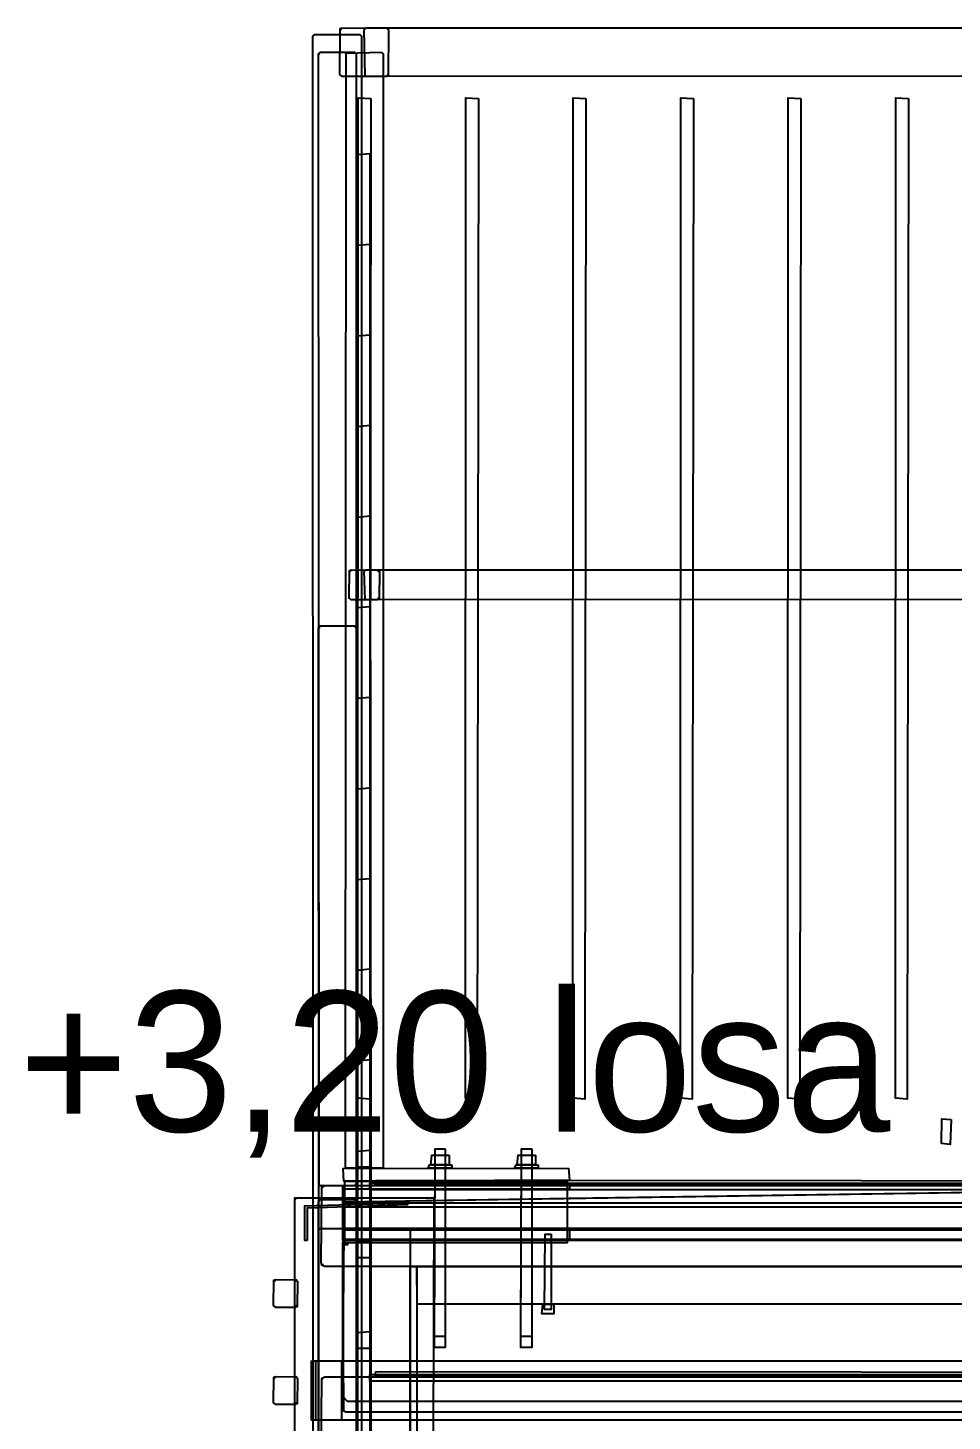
# Model space of a CAD drawing. Header units: metres. Extents: x 292.5 to 342.7, y -1 to 8.9.
# Drawn here: x 292.708 to 293.564, y 3.032 to 4.322 of the extents above; entities that cross this region are included whole.
import ezdxf

# ---------------------------------------------------------------- set-up
doc = ezdxf.new("R2010")
doc.units = ezdxf.units.M
doc.layers.add('TEXTOS', color=7, linetype='Continuous')
doc.layers.add('VISTA', color=8, linetype='Continuous')

msp = doc.modelspace()

# ---------------------------------------------------------------- linework, layer by layer
at = {"layer": 'VISTA'}
for points in [[(292.9725, 4.3148), (292.9742, 4.3165), (293.0158, 4.3165), (293.0175, 4.3148), (293.0175, 1.0952), (293.0158, 1.0935), (292.9742, 1.0935), (292.9732, 1.0942), (292.9725, 4.3148)], [(292.9992, 4.2778), (292.9975, 4.2792), (292.9978, 4.3218), (292.9982, 4.3208), (292.9992, 4.3225), (293.0418, 4.3222), (293.0408, 4.3218), (293.0425, 4.3208), (293.0422, 4.2782), (293.0418, 4.2792), (293.0408, 4.2775), (292.9992, 4.2775), (292.9992, 4.2778)], [(293.02, 4.3208), (293.0217, 4.3225), (301.9783, 4.3225), (301.98, 4.3208), (301.98, 4.2792), (301.9793, 4.2792), (301.9793, 4.2778), (301.9783, 4.2775), (293.0207, 4.2778), (293.02, 4.3208)], [(292.9775, 4.2983), (292.9792, 4.3), (293.0108, 4.3), (293.0125, 4.2983), (293.0125, 3.2515), (293.0108, 3.2498), (292.9792, 3.2498), (292.9782, 3.2501), (292.9782, 3.2503), (292.9775, 4.2983)], [(293.0358, 4.3), (293.0375, 4.2983), (293.0375, 3.266), (293.0025, 3.266), (293.0033, 4.2992), (293.0358, 4.3)], [(293.0358, 4.3), (293.0375, 4.2983), (293.0375, 3.266), (293.0025, 3.266), (293.0033, 4.2992), (293.0358, 4.3)], [(293.0358, 4.3), (293.0375, 4.2983), (293.0375, 3.266), (293.0025, 3.266), (293.0033, 4.2992), (293.0358, 4.3)], [(293.0358, 4.3), (293.0375, 4.2983), (293.0375, 3.266), (293.0025, 3.266), (293.0033, 4.2992), (293.0358, 4.3)], [(293.0358, 4.3), (293.0375, 4.2983), (293.0375, 3.266), (293.0025, 3.266), (293.0033, 4.2992), (293.0358, 4.3)], [(293.0358, 4.3), (293.0375, 4.2983), (293.0375, 3.266), (293.0025, 3.266), (293.0033, 4.2992), (293.0358, 4.3)], [(293.0358, 4.3), (293.0375, 4.2983), (293.0375, 3.266), (293.0025, 3.266), (293.0033, 4.2992), (293.0358, 4.3)], [(293.0358, 4.3), (293.0375, 4.2983), (293.0375, 3.266), (293.0025, 3.266), (293.0033, 4.2992), (293.0358, 4.3)], [(293.0358, 4.3), (293.0375, 4.2983), (293.0375, 3.266), (293.0025, 3.266), (293.0033, 4.2992), (293.0358, 4.3)], [(292.9782, 4.2981), (292.9782, 4.2983), (292.9782, 4.2981), (292.9782, 4.2981)], [(293.0122, 4.2981), (293.0122, 4.2981), (293.0122, 4.2981), (293.0122, 4.2981)], [(293.026, 4.257), (293.025, 3.33), (293.014, 3.331), (293.0143, 4.2577), (293.026, 4.257)], [(293.026, 4.257), (293.025, 3.33), (293.014, 3.331), (293.0143, 4.2577), (293.026, 4.257)], [(293.026, 4.257), (293.025, 3.33), (293.014, 3.331), (293.0143, 4.2577), (293.026, 4.257)], [(293.026, 4.257), (293.025, 3.33), (293.014, 3.331), (293.0143, 4.2577), (293.026, 4.257)], [(293.026, 4.257), (293.025, 3.33), (293.014, 3.331), (293.0143, 4.2577), (293.026, 4.257)], [(293.026, 4.257), (293.025, 3.33), (293.014, 3.331), (293.0143, 4.2577), (293.026, 4.257)], [(293.026, 4.257), (293.025, 3.33), (293.014, 3.331), (293.0143, 4.2577), (293.026, 4.257)], [(293.026, 4.257), (293.025, 3.33), (293.014, 3.331), (293.0143, 4.2577), (293.026, 4.257)], [(293.026, 4.257), (293.025, 3.33), (293.014, 3.331), (293.0143, 4.2577), (293.026, 4.257)], [(293.026, 4.257), (293.025, 3.33), (293.014, 3.331), (293.0143, 4.2577), (293.026, 4.257)], [(293.026, 4.257), (293.025, 3.33), (293.014, 3.331), (293.0143, 4.2577), (293.026, 4.257)], [(293.026, 4.257), (293.025, 3.33), (293.014, 3.331), (293.0143, 4.2577), (293.026, 4.257)], [(293.026, 4.257), (293.025, 3.33), (293.014, 3.331), (293.0143, 4.2577), (293.026, 4.257)], [(293.026, 4.257), (293.025, 3.33), (293.014, 3.331), (293.0143, 4.2577), (293.026, 4.257)], [(293.026, 4.257), (293.025, 3.33), (293.014, 3.331), (293.0143, 4.2577), (293.026, 4.257)], [(293.026, 4.257), (293.025, 3.33), (293.014, 3.331), (293.0143, 4.2577), (293.026, 4.257)], [(293.026, 4.257), (293.025, 3.33), (293.014, 3.331), (293.0143, 4.2577), (293.026, 4.257)], [(293.026, 4.257), (293.025, 3.33), (293.014, 3.331), (293.0143, 4.2577), (293.026, 4.257)], [(293.026, 4.257), (293.025, 3.33), (293.014, 3.331), (293.0143, 4.2577), (293.026, 4.257)], [(293.026, 4.257), (293.025, 3.33), (293.014, 3.331), (293.0143, 4.2577), (293.026, 4.257)], [(293.026, 4.257), (293.025, 3.33), (293.014, 3.331), (293.0143, 4.2577), (293.026, 4.257)], [(293.026, 4.257), (293.025, 3.33), (293.014, 3.331), (293.0143, 4.2577), (293.026, 4.257)], [(293.026, 4.257), (293.025, 3.33), (293.014, 3.331), (293.0143, 4.2577), (293.026, 4.257)], [(293.026, 4.257), (293.025, 3.33), (293.014, 3.331), (293.0143, 4.2577), (293.026, 4.257)], [(293.026, 4.257), (293.025, 3.33), (293.014, 3.331), (293.0143, 4.2577), (293.026, 4.257)], [(293.026, 4.257), (293.025, 3.33), (293.014, 3.331), (293.0143, 4.2577), (293.026, 4.257)], [(293.026, 4.257), (293.025, 3.33), (293.014, 3.331), (293.0143, 4.2577), (293.026, 4.257)], [(293.026, 4.257), (293.025, 3.33), (293.014, 3.331), (293.0143, 4.2577), (293.026, 4.257)], [(293.026, 4.257), (293.025, 3.33), (293.014, 3.331), (293.0143, 4.2577), (293.026, 4.257)], [(293.026, 4.257), (293.025, 3.33), (293.014, 3.331), (293.0143, 4.2577), (293.026, 4.257)], [(293.026, 4.257), (293.025, 3.33), (293.014, 3.331), (293.0143, 4.2577), (293.026, 4.257)], [(293.026, 4.257), (293.025, 3.33), (293.014, 3.331), (293.0143, 4.2577), (293.026, 4.257)], [(293.026, 4.257), (293.025, 3.33), (293.014, 3.331), (293.0143, 4.2577), (293.026, 4.257)], [(293.026, 4.257), (293.025, 3.33), (293.014, 3.331), (293.0143, 4.2577), (293.026, 4.257)], [(293.026, 4.257), (293.025, 3.33), (293.014, 3.331), (293.0143, 4.2577), (293.026, 4.257)], [(293.026, 4.257), (293.025, 3.33), (293.014, 3.331), (293.0143, 4.2577), (293.026, 4.257)], [(293.026, 4.257), (293.025, 3.33), (293.014, 3.331), (293.0143, 4.2577), (293.026, 4.257)], [(293.026, 4.257), (293.025, 3.33), (293.014, 3.331), (293.0143, 4.2577), (293.026, 4.257)], [(293.026, 4.257), (293.025, 3.33), (293.014, 3.331), (293.0143, 4.2577), (293.026, 4.257)], [(293.026, 4.257), (293.025, 3.33), (293.014, 3.331), (293.0143, 4.2577), (293.026, 4.257)], [(293.026, 4.257), (293.025, 3.33), (293.014, 3.331), (293.0143, 4.2577), (293.026, 4.257)], [(293.026, 4.257), (293.025, 3.33), (293.014, 3.331), (293.0143, 4.2577), (293.026, 4.257)], [(293.026, 4.257), (293.025, 3.33), (293.014, 3.331), (293.0143, 4.2577), (293.026, 4.257)], [(293.026, 4.257), (293.025, 3.33), (293.014, 3.331), (293.0143, 4.2577), (293.026, 4.257)], [(293.026, 4.257), (293.025, 3.33), (293.014, 3.331), (293.0143, 4.2577), (293.026, 4.257)], [(293.026, 4.257), (293.025, 3.33), (293.014, 3.331), (293.0143, 4.2577), (293.026, 4.257)], [(293.026, 4.257), (293.025, 3.33), (293.014, 3.331), (293.0143, 4.2577), (293.026, 4.257)], [(293.026, 4.257), (293.025, 3.33), (293.014, 3.331), (293.0143, 4.2577), (293.026, 4.257)], [(293.026, 4.257), (293.025, 3.33), (293.014, 3.331), (293.0143, 4.2577), (293.026, 4.257)], [(293.026, 4.257), (293.025, 3.33), (293.014, 3.331), (293.0143, 4.2577), (293.026, 4.257)], [(293.026, 4.257), (293.025, 3.33), (293.014, 3.331), (293.0143, 4.2577), (293.026, 4.257)], [(293.026, 4.257), (293.025, 3.33), (293.014, 3.331), (293.0143, 4.2577), (293.026, 4.257)], [(293.026, 4.257), (293.025, 3.33), (293.014, 3.331), (293.0143, 4.2577), (293.026, 4.257)], [(293.026, 4.257), (293.025, 3.33), (293.014, 3.331), (293.0143, 4.2577), (293.026, 4.257)], [(293.026, 4.257), (293.025, 3.33), (293.014, 3.331), (293.0143, 4.2577), (293.026, 4.257)], [(293.026, 4.257), (293.025, 3.33), (293.014, 3.331), (293.0143, 4.2577), (293.026, 4.257)], [(293.026, 4.257), (293.025, 3.33), (293.014, 3.331), (293.0143, 4.2577), (293.026, 4.257)], [(293.026, 4.257), (293.025, 3.33), (293.014, 3.331), (293.0143, 4.2577), (293.026, 4.257)], [(293.026, 4.257), (293.025, 3.33), (293.014, 3.331), (293.0143, 4.2577), (293.026, 4.257)], [(293.026, 4.257), (293.025, 3.33), (293.014, 3.331), (293.0143, 4.2577), (293.026, 4.257)], [(293.026, 4.257), (293.025, 3.33), (293.014, 3.331), (293.0143, 4.2577), (293.026, 4.257)], [(293.026, 4.257), (293.025, 3.33), (293.014, 3.331), (293.0143, 4.2577), (293.026, 4.257)], [(293.026, 4.257), (293.025, 3.33), (293.014, 3.331), (293.0143, 4.2577), (293.026, 4.257)], [(293.026, 4.257), (293.025, 3.33), (293.014, 3.331), (293.0143, 4.2577), (293.026, 4.257)], [(293.026, 4.257), (293.025, 3.33), (293.014, 3.331), (293.0143, 4.2577), (293.026, 4.257)], [(293.026, 4.257), (293.025, 3.33), (293.014, 3.331), (293.0143, 4.2577), (293.026, 4.257)], [(293.026, 4.257), (293.025, 3.33), (293.014, 3.331), (293.0143, 4.2577), (293.026, 4.257)], [(293.026, 4.257), (293.025, 3.33), (293.014, 3.331), (293.0143, 4.2577), (293.026, 4.257)], [(293.026, 4.257), (293.025, 3.33), (293.014, 3.331), (293.0143, 4.2577), (293.026, 4.257)], [(293.026, 4.257), (293.025, 3.33), (293.014, 3.331), (293.0143, 4.2577), (293.026, 4.257)], [(293.026, 4.257), (293.025, 3.33), (293.014, 3.331), (293.0143, 4.2577), (293.026, 4.257)], [(293.026, 4.257), (293.025, 3.33), (293.014, 3.331), (293.0143, 4.2577), (293.026, 4.257)], [(293.026, 4.257), (293.025, 3.33), (293.014, 3.331), (293.0143, 4.2577), (293.026, 4.257)], [(293.026, 4.257), (293.025, 3.33), (293.014, 3.331), (293.0143, 4.2577), (293.026, 4.257)], [(293.026, 4.257), (293.025, 3.33), (293.014, 3.331), (293.0143, 4.2577), (293.026, 4.257)], [(293.026, 4.257), (293.025, 3.33), (293.014, 3.331), (293.0143, 4.2577), (293.026, 4.257)], [(293.026, 4.257), (293.025, 3.33), (293.014, 3.331), (293.0143, 4.2577), (293.026, 4.257)], [(293.026, 4.257), (293.025, 3.33), (293.014, 3.331), (293.0143, 4.2577), (293.026, 4.257)], [(293.026, 4.257), (293.025, 3.33), (293.014, 3.331), (293.0143, 4.2577), (293.026, 4.257)], [(293.1256, 4.257), (293.1246, 3.33), (293.1136, 3.331), (293.1139, 4.2577), (293.1256, 4.257)], [(293.2251, 4.257), (293.2241, 3.33), (293.2131, 3.331), (293.2134, 4.2577), (293.2251, 4.257)], [(293.3247, 4.257), (293.3237, 3.33), (293.3127, 3.331), (293.313, 4.2577), (293.3247, 4.257)], [(293.4242, 4.257), (293.4232, 3.33), (293.4122, 3.331), (293.4125, 4.2577), (293.4242, 4.257)], [(293.5238, 4.257), (293.5228, 3.33), (293.5118, 3.331), (293.5121, 4.2577), (293.5238, 4.257)], [(293.014, 4.2051), (293.025, 4.2061), (293.026, 3.267), (293.014, 3.267), (293.014, 4.2051)], [(293.014, 4.1212), (293.025, 4.1222), (293.026, 3.183), (293.014, 3.183), (293.014, 4.1212)], [(293.0141, 4.1212), (293.0141, 4.1212), (293.014, 4.1212), (293.0141, 4.1212)], [(293.014, 4.0372), (293.025, 4.0382), (293.026, 3.0991), (293.014, 3.0991), (293.014, 4.0372)], [(293.014, 3.9533), (293.025, 3.9543), (293.026, 3.0151), (293.014, 3.0151), (293.014, 3.9533)], [(293.014, 3.8693), (293.025, 3.8703), (293.026, 2.9312), (293.014, 2.9312), (293.014, 3.8693)], [(293.0077, 3.7928), (293.006, 3.7942), (293.0063, 3.8198), (293.0067, 3.8188), (293.0077, 3.8205), (293.0333, 3.8202), (293.0323, 3.8198), (293.034, 3.8188), (293.0337, 3.7932), (293.0333, 3.7942), (293.0323, 3.7925), (293.0077, 3.7925), (293.0077, 3.7928)], [(293.02, 3.8188), (293.0217, 3.8205), (301.9783, 3.8205), (301.98, 3.8188), (301.98, 3.7942), (301.9783, 3.7925), (293.0207, 3.7928), (293.02, 3.8188)], [(293.014, 3.7854), (293.025, 3.7864), (293.026, 2.8472), (293.014, 2.8472), (293.014, 3.7854)], [(292.9775, 3.7668), (292.9792, 3.7685), (293.0108, 3.7685), (293.0125, 3.7668), (293.0125, 2.7198), (293.0108, 2.7181), (292.9782, 2.7189), (292.9775, 3.7668)], [(292.9782, 3.7664), (292.9782, 3.7669), (292.9782, 3.7664), (292.9782, 3.7664)], [(293.014, 3.7014), (293.025, 3.7024), (293.026, 2.7633), (293.014, 2.7633), (293.014, 3.7014)], [(293.014, 3.6175), (293.025, 3.6185), (293.026, 2.6794), (293.014, 2.6794), (293.014, 3.6175)], [(293.014, 3.5335), (293.025, 3.5345), (293.026, 2.5954), (293.014, 2.5954), (293.014, 3.5335)], [(293.014, 3.4496), (293.025, 3.4506), (293.026, 2.5115), (293.014, 2.5115), (293.014, 3.4496)], [(293.014, 3.3656), (293.025, 3.3666), (293.026, 2.4275), (293.014, 2.4275), (293.014, 3.3656)], [(293.5635, 3.311), (293.5625, 3.288), (293.5545, 3.289), (293.5548, 3.3117), (293.5635, 3.311)], [(293.014, 3.2817), (293.025, 3.2827), (293.026, 2.3436), (293.014, 2.3436), (293.014, 3.2817)], [(293.095, 3.284), (293.095, 3.11), (293.085, 3.11), (293.0857, 3.284), (293.095, 3.284)], [(293.095, 3.284), (293.095, 3.11), (293.085, 3.11), (293.0857, 3.284), (293.095, 3.284)], [(293.095, 3.284), (293.095, 3.11), (293.085, 3.11), (293.0857, 3.284), (293.095, 3.284)], [(293.095, 3.284), (293.095, 3.1), (293.085, 3.1), (293.0857, 3.284), (293.095, 3.284)], [(293.095, 3.284), (293.095, 3.1), (293.085, 3.1), (293.0857, 3.284), (293.095, 3.284)], [(293.095, 3.284), (293.095, 3.1), (293.085, 3.1), (293.0857, 3.284), (293.095, 3.284)], [(293.095, 3.284), (293.095, 3.1), (293.085, 3.1), (293.0857, 3.284), (293.095, 3.284)], [(293.095, 3.284), (293.095, 3.1), (293.085, 3.1), (293.0857, 3.284), (293.095, 3.284)], [(293.095, 3.284), (293.095, 3.1), (293.085, 3.1), (293.0857, 3.284), (293.095, 3.284)], [(293.095, 3.284), (293.095, 3.1), (293.085, 3.1), (293.0857, 3.284), (293.095, 3.284)], [(293.095, 3.284), (293.095, 3.1), (293.085, 3.1), (293.0857, 3.284), (293.095, 3.284)], [(293.095, 3.284), (293.095, 3.1), (293.085, 3.1), (293.0857, 3.284), (293.095, 3.284)], [(293.095, 3.284), (293.095, 3.1), (293.085, 3.1), (293.0857, 3.284), (293.095, 3.284)], [(293.095, 3.284), (293.095, 3.1), (293.085, 3.1), (293.0857, 3.284), (293.095, 3.284)], [(293.095, 3.284), (293.095, 3.1), (293.085, 3.1), (293.0857, 3.284), (293.095, 3.284)], [(293.095, 3.284), (293.095, 3.1), (293.085, 3.1), (293.0857, 3.284), (293.095, 3.284)], [(293.095, 3.284), (293.095, 3.1), (293.085, 3.1), (293.0857, 3.284), (293.095, 3.284)], [(293.095, 3.284), (293.095, 3.1), (293.085, 3.1), (293.0857, 3.284), (293.095, 3.284)], [(293.175, 3.284), (293.175, 3.11), (293.165, 3.11), (293.1657, 3.284), (293.175, 3.284)], [(293.175, 3.284), (293.175, 3.11), (293.165, 3.11), (293.1657, 3.284), (293.175, 3.284)], [(293.175, 3.284), (293.175, 3.11), (293.165, 3.11), (293.1657, 3.284), (293.175, 3.284)], [(293.175, 3.284), (293.175, 3.1), (293.165, 3.1), (293.1657, 3.284), (293.175, 3.284)], [(293.175, 3.284), (293.175, 3.1), (293.165, 3.1), (293.1657, 3.284), (293.175, 3.284)], [(293.175, 3.284), (293.175, 3.1), (293.165, 3.1), (293.1657, 3.284), (293.175, 3.284)], [(293.175, 3.284), (293.175, 3.1), (293.165, 3.1), (293.1657, 3.284), (293.175, 3.284)], [(293.175, 3.284), (293.175, 3.1), (293.165, 3.1), (293.1657, 3.284), (293.175, 3.284)], [(293.175, 3.284), (293.175, 3.1), (293.165, 3.1), (293.1657, 3.284), (293.175, 3.284)], [(293.175, 3.284), (293.175, 3.1), (293.165, 3.1), (293.1657, 3.284), (293.175, 3.284)], [(293.175, 3.284), (293.175, 3.1), (293.165, 3.1), (293.1657, 3.284), (293.175, 3.284)], [(293.175, 3.284), (293.175, 3.1), (293.165, 3.1), (293.1657, 3.284), (293.175, 3.284)], [(293.175, 3.284), (293.175, 3.1), (293.165, 3.1), (293.1657, 3.284), (293.175, 3.284)], [(293.175, 3.284), (293.175, 3.1), (293.165, 3.1), (293.1657, 3.284), (293.175, 3.284)], [(293.175, 3.284), (293.175, 3.1), (293.165, 3.1), (293.1657, 3.284), (293.175, 3.284)], [(293.175, 3.284), (293.175, 3.1), (293.165, 3.1), (293.1657, 3.284), (293.175, 3.284)], [(293.175, 3.284), (293.175, 3.1), (293.165, 3.1), (293.1657, 3.284), (293.175, 3.284)], [(293.175, 3.284), (293.175, 3.1), (293.165, 3.1), (293.1657, 3.284), (293.175, 3.284)], [(293.209, 3.266), (293.21, 3.255), (293.001, 3.254), (293.0003, 3.2657), (293.209, 3.266)], [(293.209, 3.266), (293.21, 3.255), (293.001, 3.254), (293.0003, 3.2657), (293.209, 3.266)], [(293.209, 3.266), (293.21, 3.255), (293.001, 3.254), (293.0003, 3.2657), (293.209, 3.266)], [(293.209, 3.266), (293.21, 3.255), (293.001, 3.254), (293.0003, 3.2657), (293.209, 3.266)], [(293.209, 3.266), (293.21, 3.255), (293.001, 3.254), (293.0003, 3.2657), (293.209, 3.266)], [(293.209, 3.266), (293.21, 3.255), (293.001, 3.254), (293.0003, 3.2657), (293.209, 3.266)], [(293.209, 3.266), (293.21, 3.255), (293.001, 3.254), (293.0003, 3.2657), (293.209, 3.266)], [(293.209, 3.266), (293.21, 3.255), (293.001, 3.254), (293.0003, 3.2657), (293.209, 3.266)], [(293.209, 3.266), (293.21, 3.255), (293.001, 3.254), (293.0003, 3.2657), (293.209, 3.266)], [(293.101, 3.269), (293.101, 3.266), (293.079, 3.266), (293.0805, 3.269), (293.101, 3.269)], [(293.101, 3.269), (293.101, 3.266), (293.079, 3.266), (293.0805, 3.269), (293.101, 3.269)], [(293.101, 3.269), (293.101, 3.266), (293.079, 3.266), (293.0805, 3.269), (293.101, 3.269)], [(293.101, 3.269), (293.101, 3.266), (293.079, 3.266), (293.0805, 3.269), (293.101, 3.269)], [(293.101, 3.269), (293.101, 3.266), (293.079, 3.266), (293.0805, 3.269), (293.101, 3.269)], [(293.101, 3.269), (293.101, 3.266), (293.079, 3.266), (293.0805, 3.269), (293.101, 3.269)], [(293.101, 3.269), (293.101, 3.266), (293.079, 3.266), (293.0805, 3.269), (293.101, 3.269)], [(293.101, 3.269), (293.101, 3.266), (293.079, 3.266), (293.0805, 3.269), (293.101, 3.269)], [(293.101, 3.269), (293.101, 3.266), (293.079, 3.266), (293.0805, 3.269), (293.101, 3.269)], [(293.101, 3.269), (293.101, 3.266), (293.079, 3.266), (293.0805, 3.269), (293.101, 3.269)], [(293.101, 3.269), (293.101, 3.266), (293.079, 3.266), (293.0805, 3.269), (293.101, 3.269)], [(293.101, 3.269), (293.101, 3.266), (293.079, 3.266), (293.0805, 3.269), (293.101, 3.269)], [(293.101, 3.269), (293.101, 3.266), (293.079, 3.266), (293.0805, 3.269), (293.101, 3.269)], [(293.101, 3.269), (293.101, 3.266), (293.079, 3.266), (293.0805, 3.269), (293.101, 3.269)], [(293.101, 3.269), (293.101, 3.266), (293.079, 3.266), (293.0805, 3.269), (293.101, 3.269)], [(293.101, 3.269), (293.101, 3.266), (293.079, 3.266), (293.0805, 3.269), (293.101, 3.269)], [(293.101, 3.269), (293.101, 3.266), (293.079, 3.266), (293.0805, 3.269), (293.101, 3.269)], [(293.101, 3.269), (293.101, 3.266), (293.079, 3.266), (293.0805, 3.269), (293.101, 3.269)], [(293.0985, 3.278), (293.0985, 3.269), (293.0815, 3.269), (293.0826, 3.278), (293.0985, 3.278)], [(293.0985, 3.278), (293.0985, 3.269), (293.0815, 3.269), (293.0826, 3.278), (293.0985, 3.278)], [(293.0985, 3.278), (293.0985, 3.269), (293.0815, 3.269), (293.0826, 3.278), (293.0985, 3.278)], [(293.0985, 3.278), (293.0985, 3.269), (293.0815, 3.269), (293.0826, 3.278), (293.0985, 3.278)], [(293.0985, 3.278), (293.0985, 3.269), (293.0815, 3.269), (293.0826, 3.278), (293.0985, 3.278)], [(293.0985, 3.278), (293.0985, 3.269), (293.0815, 3.269), (293.0826, 3.278), (293.0985, 3.278)], [(293.0985, 3.278), (293.0985, 3.269), (293.0815, 3.269), (293.0826, 3.278), (293.0985, 3.278)], [(293.0985, 3.278), (293.0985, 3.269), (293.0815, 3.269), (293.0826, 3.278), (293.0985, 3.278)], [(293.0985, 3.278), (293.0985, 3.269), (293.0815, 3.269), (293.0826, 3.278), (293.0985, 3.278)], [(293.0985, 3.278), (293.0985, 3.269), (293.0815, 3.269), (293.0826, 3.278), (293.0985, 3.278)], [(293.0985, 3.278), (293.0985, 3.269), (293.0815, 3.269), (293.0826, 3.278), (293.0985, 3.278)], [(293.0985, 3.278), (293.0985, 3.269), (293.0815, 3.269), (293.0826, 3.278), (293.0985, 3.278)], [(293.0985, 3.278), (293.0985, 3.269), (293.0815, 3.269), (293.0826, 3.278), (293.0985, 3.278)], [(293.0985, 3.278), (293.0985, 3.269), (293.0815, 3.269), (293.0826, 3.278), (293.0985, 3.278)], [(293.0985, 3.278), (293.0985, 3.269), (293.0815, 3.269), (293.0826, 3.278), (293.0985, 3.278)], [(293.0985, 3.278), (293.0985, 3.269), (293.0815, 3.269), (293.0826, 3.278), (293.0985, 3.278)], [(293.0985, 3.278), (293.0985, 3.269), (293.0815, 3.269), (293.0826, 3.278), (293.0985, 3.278)], [(293.0985, 3.278), (293.0985, 3.269), (293.0815, 3.269), (293.0826, 3.278), (293.0985, 3.278)], [(293.181, 3.269), (293.181, 3.266), (293.159, 3.266), (293.1605, 3.269), (293.181, 3.269)], [(293.181, 3.269), (293.181, 3.266), (293.159, 3.266), (293.1605, 3.269), (293.181, 3.269)], [(293.181, 3.269), (293.181, 3.266), (293.159, 3.266), (293.1605, 3.269), (293.181, 3.269)], [(293.181, 3.269), (293.181, 3.266), (293.159, 3.266), (293.1605, 3.269), (293.181, 3.269)], [(293.181, 3.269), (293.181, 3.266), (293.159, 3.266), (293.1605, 3.269), (293.181, 3.269)], [(293.181, 3.269), (293.181, 3.266), (293.159, 3.266), (293.1605, 3.269), (293.181, 3.269)], [(293.181, 3.269), (293.181, 3.266), (293.159, 3.266), (293.1605, 3.269), (293.181, 3.269)], [(293.181, 3.269), (293.181, 3.266), (293.159, 3.266), (293.1605, 3.269), (293.181, 3.269)], [(293.181, 3.269), (293.181, 3.266), (293.159, 3.266), (293.1605, 3.269), (293.181, 3.269)], [(293.181, 3.269), (293.181, 3.266), (293.159, 3.266), (293.1605, 3.269), (293.181, 3.269)], [(293.181, 3.269), (293.181, 3.266), (293.159, 3.266), (293.1605, 3.269), (293.181, 3.269)], [(293.181, 3.269), (293.181, 3.266), (293.159, 3.266), (293.1605, 3.269), (293.181, 3.269)], [(293.181, 3.269), (293.181, 3.266), (293.159, 3.266), (293.1605, 3.269), (293.181, 3.269)], [(293.181, 3.269), (293.181, 3.266), (293.159, 3.266), (293.1605, 3.269), (293.181, 3.269)], [(293.181, 3.269), (293.181, 3.266), (293.159, 3.266), (293.1605, 3.269), (293.181, 3.269)], [(293.181, 3.269), (293.181, 3.266), (293.159, 3.266), (293.1605, 3.269), (293.181, 3.269)], [(293.181, 3.269), (293.181, 3.266), (293.159, 3.266), (293.1605, 3.269), (293.181, 3.269)], [(293.181, 3.269), (293.181, 3.266), (293.159, 3.266), (293.1605, 3.269), (293.181, 3.269)], [(293.1785, 3.278), (293.1785, 3.269), (293.1615, 3.269), (293.1626, 3.278), (293.1785, 3.278)], [(293.1785, 3.278), (293.1785, 3.269), (293.1615, 3.269), (293.1626, 3.278), (293.1785, 3.278)], [(293.1785, 3.278), (293.1785, 3.269), (293.1615, 3.269), (293.1626, 3.278), (293.1785, 3.278)], [(293.1785, 3.278), (293.1785, 3.269), (293.1615, 3.269), (293.1626, 3.278), (293.1785, 3.278)], [(293.1785, 3.278), (293.1785, 3.269), (293.1615, 3.269), (293.1626, 3.278), (293.1785, 3.278)], [(293.1785, 3.278), (293.1785, 3.269), (293.1615, 3.269), (293.1626, 3.278), (293.1785, 3.278)], [(293.1785, 3.278), (293.1785, 3.269), (293.1615, 3.269), (293.1626, 3.278), (293.1785, 3.278)], [(293.1785, 3.278), (293.1785, 3.269), (293.1615, 3.269), (293.1626, 3.278), (293.1785, 3.278)], [(293.1785, 3.278), (293.1785, 3.269), (293.1615, 3.269), (293.1626, 3.278), (293.1785, 3.278)], [(293.1785, 3.278), (293.1785, 3.269), (293.1615, 3.269), (293.1626, 3.278), (293.1785, 3.278)], [(293.1785, 3.278), (293.1785, 3.269), (293.1615, 3.269), (293.1626, 3.278), (293.1785, 3.278)], [(293.1785, 3.278), (293.1785, 3.269), (293.1615, 3.269), (293.1626, 3.278), (293.1785, 3.278)], [(293.1785, 3.278), (293.1785, 3.269), (293.1615, 3.269), (293.1626, 3.278), (293.1785, 3.278)], [(293.1785, 3.278), (293.1785, 3.269), (293.1615, 3.269), (293.1626, 3.278), (293.1785, 3.278)], [(293.1785, 3.278), (293.1785, 3.269), (293.1615, 3.269), (293.1626, 3.278), (293.1785, 3.278)], [(293.1785, 3.278), (293.1785, 3.269), (293.1615, 3.269), (293.1626, 3.278), (293.1785, 3.278)], [(293.1785, 3.278), (293.1785, 3.269), (293.1615, 3.269), (293.1626, 3.278), (293.1785, 3.278)], [(293.1785, 3.278), (293.1785, 3.269), (293.1615, 3.269), (293.1626, 3.278), (293.1785, 3.278)], [(293.002, 3.254), (293.208, 3.254), (293.208, 3.2092), (293.002, 3.2092), (293.002, 3.254)], [(293.002, 3.254), (293.208, 3.254), (293.208, 3.197), (293.0045, 3.197), (293.0045, 3.195), (293.002, 3.195), (293.002, 3.254)], [(293.208, 3.2), (293.002, 3.1997), (293.002, 3.254), (293.208, 3.254), (293.208, 3.2)], [(293.208, 3.2), (293.002, 3.1997), (293.002, 3.254), (293.208, 3.254), (293.208, 3.2)], [(293.208, 3.2), (293.002, 3.1997), (293.002, 3.254), (293.208, 3.254), (293.208, 3.2)], [(293.208, 3.2), (293.002, 3.1997), (293.002, 3.254), (293.208, 3.254), (293.208, 3.2)], [(293.208, 3.2), (293.002, 3.1997), (293.002, 3.254), (293.208, 3.254), (293.208, 3.2)], [(293.002, 3.254), (293.208, 3.254), (293.208, 3.197), (293.003, 3.197), (293.002, 3.195), (293.002, 3.254)], [(293.002, 3.254), (293.208, 3.254), (293.208, 3.1992), (293.002, 3.1992), (293.002, 3.254)], [(293.0307, 3.255), (293.93, 3.2543), (293.9293, 3.25), (293.0302, 3.2507), (293.0307, 3.255)], [(292.9789, 3.2501), (292.9789, 3.2501), (292.9782, 3.2503), (292.9789, 3.2501)], [(292.9835, 3.25), (293.9765, 3.25), (293.979, 3.249), (293.98, 3.2465), (293.98, 3.1785), (293.979, 3.176), (293.9765, 3.175), (292.9835, 3.175), (292.981, 3.176), (292.98, 3.1785), (292.9806, 3.2485), (292.9835, 3.25)], [(292.9817, 3.2483), (292.9817, 3.249), (292.981, 3.2483), (292.9817, 3.2483)], [(293, 3.25), (293.96, 3.25), (293.96, 3.2299), (293, 3.23), (293, 3.25)], [(293.001, 3.235), (293.211, 3.2382), (293.999, 3.25), (294, 3.249), (293.999, 3.21), (293.211, 3.21), (293.001, 3.21), (293.001, 3.235)], [(293.001, 3.235), (293.9998, 3.25), (293.9998, 3.25), (294, 3.211), (293.999, 3.21), (293.764, 3.21), (293.211, 3.21), (293.001, 3.21), (293.001, 3.235)], [(293.001, 3.2468), (293.21, 3.2468), (293.211, 3.25), (293.999, 3.25), (294, 3.201), (293.999, 3.2), (293.211, 3.2), (293.001, 3.2), (293.001, 3.2468)], [(293.025, 3.252), (293.935, 3.252), (293.935, 3.246), (293.025, 3.246), (293.025, 3.252)], [(293.0844, 3.2387), (293.0837, 3.0093), (292.9556, 3.0101), (292.9556, 3.2387), (293.0844, 3.2387)], [(292.9564, 3.2379), (292.9563, 3.2372), (292.9563, 3.2372), (292.9564, 3.2379)], [(292.967, 3.199), (292.965, 3.199), (292.965, 3.231), (293.06, 3.234), (293.06, 3.232), (292.967, 3.229), (292.967, 3.199)], [(292.9775, 3.2352), (292.9792, 3.2369), (293.0108, 3.2369), (293.0125, 3.2352), (293.0125, 2.1882), (293.0108, 2.1865), (292.9782, 2.1872), (292.9775, 3.2352)], [(293, 3.234), (302, 3.234), (302, 3.199), (293, 3.199), (293, 3.234)], [(293.0122, 3.2347), (293.0122, 3.2347), (293.0122, 3.2347), (293.0122, 3.2347)], [(293.21, 3.2379), (293.21, 3.2377), (293.2103, 3.2379), (293.211, 3.2382), (293.21, 3.2379)], [(293.21, 3.2377), (293.211, 3.2382), (293.21, 3.2379), (293.21, 3.2377)], [(293.21, 3.2377), (293.21, 3.2377), (293.21, 3.2377), (293.21, 3.2377)], [(293.2103, 3.2379), (293.2103, 3.2379), (293.2103, 3.2379), (293.2103, 3.2379)], [(293.2104, 3.2378), (293.2104, 3.2378), (293.2104, 3.2378), (293.2104, 3.2378)], [(292.9775, 3.2086), (292.9792, 3.2103), (293.0608, 3.2103), (293.0625, 3.2086), (293.0625, -0.0986), (293.0617, -0.1001), (293.0608, -0.1003), (292.9792, -0.1003), (292.9782, -0.0997), (292.9775, 3.2086)], [(301.9955, 3.21), (302, 3.2055), (302, 3.0545), (301.9955, 3.05), (293.0045, 3.05), (293, 3.0545), (293.0013, 3.2087), (301.9955, 3.21)], [(293, 3.21), (293.21, 3.21), (293.21, 3.2), (293, 3.2), (293, 3.21)], [(293.193, 3.205), (293.193, 3.135), (293.187, 3.135), (293.1874, 3.205), (293.193, 3.205)], [(293.21, 3.2104), (293.2103, 3.2103), (293.211, 3.21), (293.21, 3.2104)], [(293.2103, 3.2103), (293.21, 3.2104), (293.21, 3.2103), (293.211, 3.21), (293.2103, 3.2103)], [(293.2103, 3.2103), (293.2104, 3.2104), (293.2103, 3.2103), (293.2103, 3.2103)], [(293, 3.197), (293.0009, 3.1991), (293.003, 3.2), (293.997, 3.2), (294, 3.197), (294, 3.043), (293.9991, 3.0409), (293.997, 3.04), (293.003, 3.04), (293.0009, 3.0409), (293, 3.043), (293, 3.197)], [(293, 3.197), (293.0009, 3.1991), (293.003, 3.2), (293.997, 3.2), (293.9991, 3.1991), (294, 3.197), (294, 3.043), (293.9991, 3.0409), (293.997, 3.04), (293.003, 3.04), (293.0009, 3.0409), (293, 3.197)], [(293.0015, 3.1985), (293.0015, 3.1991), (293.0009, 3.1991), (293.0015, 3.1985)], [(293.0015, 3.1985), (293.0015, 3.1991), (293.0009, 3.1991), (293.0015, 3.1985)], [(293.014, 3.1978), (293.025, 3.1987), (293.026, 2.2596), (293.014, 2.2596), (293.014, 3.1978)], [(293.2103, 3.2003), (293.21, 3.2004), (293.21, 3.2003), (293.211, 3.2), (293.2103, 3.2003)], [(293.2104, 3.2004), (293.2103, 3.2003), (293.2103, 3.2003), (293.2104, 3.2004)], [(292.9813, 3.1763), (292.9817, 3.176), (292.9817, 3.1767), (292.9813, 3.1763)], [(292.9377, 3.1373), (292.936, 3.1387), (292.9363, 3.1623), (292.9367, 3.1613), (292.9377, 3.163), (292.9573, 3.1627), (292.9563, 3.1623), (292.958, 3.1613), (292.9577, 3.1377), (292.9573, 3.1387), (292.9563, 3.137), (292.9377, 3.137), (292.9377, 3.1373)], [(293.0625, 3.175), (293.0685, 3.175), (293.0685, 2.987), (293.0625, 2.987), (293.0625, 3.175)], [(293.0691, 3.14), (293.0685, 3.1745), (293.8909, 3.175), (293.8909, 3.14), (293.0691, 3.14)], [(293.1955, 3.14), (293.1955, 3.131), (293.1845, 3.131), (293.1852, 3.14), (293.1955, 3.14)], [(293.014, 3.1138), (293.025, 3.1148), (293.026, 2.1757), (293.014, 2.1757), (293.014, 3.1138)], [(292.971, 3.0875), (292.999, 3.0875), (292.999, 3.0325), (292.971, 3.0325), (292.971, 3.0875)], [(292.975, 3.0875), (302.025, 3.0875), (302.025, 3.0325), (292.975, 3.0325), (292.975, 3.0875)], [(292.9778, 3.0878), (292.9778, 3.0878), (292.9778, 3.0878), (292.9778, 3.0878)], [(292.9377, 3.0473), (292.936, 3.0487), (292.9363, 3.0723), (292.9367, 3.0713), (292.9377, 3.073), (292.9573, 3.0727), (292.9563, 3.0723), (292.958, 3.0713), (292.9577, 3.0477), (292.9573, 3.0487), (292.9563, 3.047), (292.9377, 3.047), (292.9377, 3.0473)], [(292.9835, 3.0728), (293.9765, 3.0728), (293.979, 3.0718), (293.98, 3.0693), (293.98, 3.0013), (293.979, 2.9988), (293.9765, 2.9978), (292.9835, 2.9978), (292.981, 2.9988), (292.98, 3.0013), (292.9806, 3.0713), (292.9835, 3.0728)], [(293.025, 3.0748), (293.935, 3.0748), (293.935, 3.0688), (293.025, 3.0688), (293.025, 3.0748)], [(293.0307, 3.0778), (293.93, 3.0771), (293.9293, 3.0728), (293.0302, 3.0735), (293.0307, 3.0778)], [(292.9817, 3.071), (292.9817, 3.0717), (292.981, 3.071), (292.9817, 3.071)], [(293.0015, 3.0415), (293.0009, 3.0415), (293.0009, 3.0409), (293.0015, 3.0415)], [(293.0015, 3.0415), (293.0009, 3.0415), (293.0009, 3.0409), (293.0015, 3.0415)]]:
    msp.add_lwpolyline(points, close=True, dxfattribs=at)

# ---------------------------------------------------------------- texts
at = {"layer": 'TEXTOS'}
msp.add_text('+3,20 losa', height=0.13, dxfattribs=at).set_placement((292.7, 3.3))

doc.saveas('drawing.dxf')
